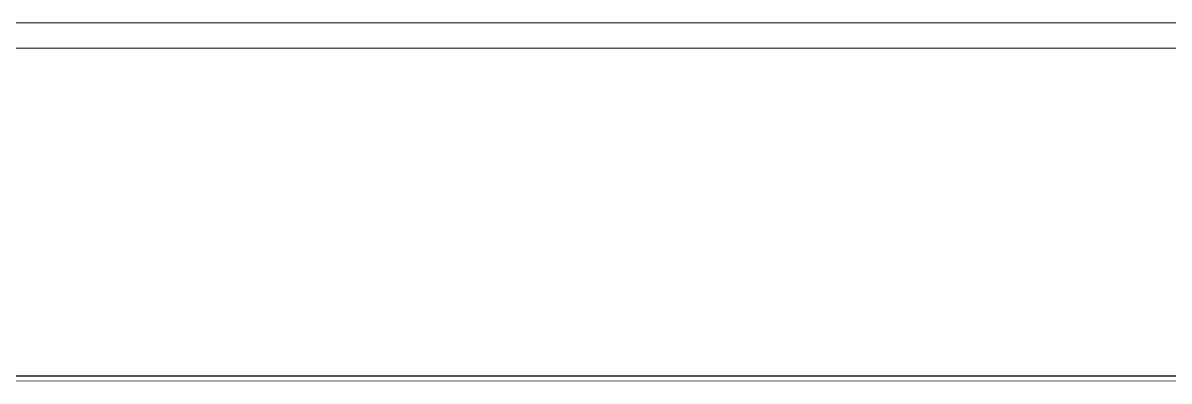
# Model space of a CAD drawing. Header units: millimetres. Extents: x 41 to 1635, y 11 to 1528.
# Drawn here: x 1350.5 to 1427, y 831.8 to 855.7 of the extents above; entities that cross this region are included whole.
import ezdxf

# ---------------------------------------------------------------- set-up
doc = ezdxf.new("R2010")
doc.units = ezdxf.units.MM
doc.header["$LTSCALE"] = 8
doc.layers.add('1', color=7, linetype='CONTINUOUS')
doc.layers.add('PDF2_Geometry', color=7, linetype='CONTINUOUS')

# ---------------------------------------------------------------- blocks, each defined once
blk = doc.blocks.new('Sinee')
at = {"layer": '1'}
blk.add_line((324.97, -695.811), (72.128, -695.811), dxfattribs=at)
at = {"layer": 'PDF2_Geometry', "lineweight": 5}
for points in [[(1.747, -672.213), (390, -672.213)], [(1.747, -672.213), (390, -672.213)], [(0, -673.891), (390, -673.891)], [(0, -673.891), (390, -673.891)], [(72.128, -696.116), (390, -696.143)], [(72.128, -696.116), (390, -696.143)]]:
    blk.add_lwpolyline(points, close=True, dxfattribs=at)
for points in [[(1.747, -672.213), (390, -672.213), (1.747, -672.213)], [(0, -673.891), (390, -673.891), (0, -673.891)], [(72.128, -696.116), (390, -696.143), (72.128, -696.116)]]:
    blk.add_lwpolyline(points, dxfattribs=at)

msp = doc.modelspace()

# ---------------------------------------------------------------- block references
at = {"layer": '1'}
msp.add_blockref('Sinee', (1244.924, 1527.933), dxfattribs=at)

doc.saveas('drawing.dxf')
